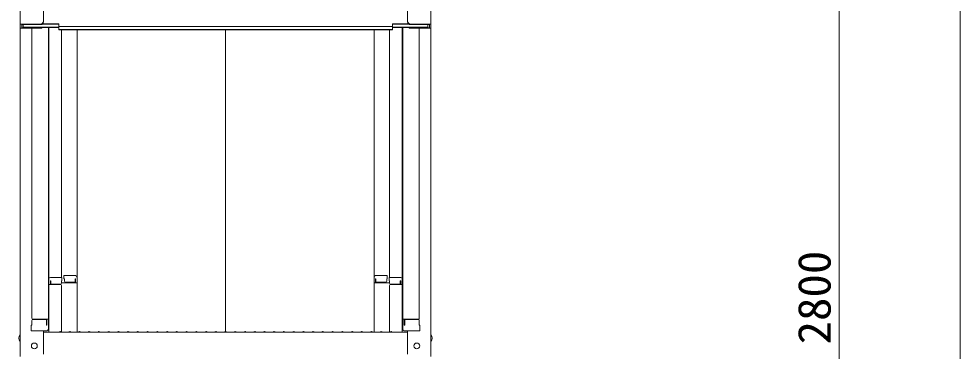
# Model space of a CAD drawing. Units: millimetres, scale not verified. Extents: x -2000 to 2000, y -1385 to 1385.
# Drawn here: x 698.8 to 1182.2, y -134.5 to 36.3 of the extents above; entities that cross this region are included whole.
import ezdxf
from ezdxf.enums import TextEntityAlignment as Align

# ---------------------------------------------------------------- set-up
doc = ezdxf.new("R2010")
doc.units = ezdxf.units.MM
doc.header["$LTSCALE"] = 10
doc.layers.add('0-1_sunpou', color=1, linetype='Continuous', lineweight=9)
doc.layers.add('0-2_0', color=4, linetype='Continuous', lineweight=9)
doc.styles.add('ＭＳ ゴシック', font='')
doc.styles.get('ＭＳ ゴシック').set_extended_font_data('MS Gothic')

msp = doc.modelspace()

# ---------------------------------------------------------------- linework, layer by layer
at = {"layer": '0-1_sunpou'}
for p, q in [((1120.04, 587.28), (1120.04, -802.63)), ((1182.25, 585.03), (1182.25, -1052.62))]:
    msp.add_line(p, q, dxfattribs=at)
at = {"layer": '0-2_0'}
for p, q in [((699.48, 202.24), (699.48, 33.61)), ((910.48, 202.24), (910.48, 33.61)), ((711.48, 34.84), (711.48, 46.85)), ((898.48, 34.84), (898.48, 46.85)), ((709.98, 33.61), (699.48, 33.61)), ((699.48, 33.61), (699.48, 31.44)), ((699.48, 31.44), (699.48, -137.19)), ((709.98, 31.44), (699.48, 31.44)), ((709.98, 33.34), (700.28, 33.34)), ((700.28, 33.34), (700.28, 31.71)), ((709.98, 31.71), (700.28, 31.71)), ((701.08, 33.34), (701.08, 32.09)), ((701.08, 32.09), (719.28, 32.09)), ((705.48, 31.44), (705.48, -117.53)), ((710.52, 31.82), (719.28, 31.82)), ((710.63, 33.49), (719.28, 33.49)), ((711.02, 33.76), (719.28, 33.76)), ((713.98, 31.82), (713.98, -123.15)), ((714.23, -97.41), (714.23, 31.82)), ((719.28, 32.3), (719.28, 33.76)), ((719.28, 32.3), (804.98, 32.3)), ((719.28, 30.63), (719.28, 32.09)), ((719.28, 30.9), (804.98, 30.9)), ((719.28, 30.63), (804.98, 30.63)), ((720.73, 30.63), (720.73, -96.61)), ((728.73, -96.45), (728.73, 30.63)), ((890.68, 32.3), (804.98, 32.3)), ((890.68, 30.9), (804.98, 30.9)), ((804.98, -124.44), (804.98, 30.63)), ((890.68, 30.63), (804.98, 30.63)), ((881.23, -96.45), (881.23, 30.63)), ((889.23, 30.63), (889.23, -96.61)), ((898.93, 33.76), (890.68, 33.76)), ((890.68, 32.3), (890.68, 33.76)), ((899.32, 33.49), (890.68, 33.49)), ((908.88, 32.09), (890.68, 32.09)), ((890.68, 30.63), (890.68, 32.09)), ((899.44, 31.82), (890.68, 31.82)), ((895.73, -97.41), (895.73, 31.82)), ((895.98, 31.82), (895.98, -123.15)), ((899.98, 33.61), (910.48, 33.61)), ((899.98, 33.34), (909.68, 33.34)), ((899.98, 31.71), (909.68, 31.71)), ((899.98, 31.44), (910.48, 31.44)), ((904.48, 31.44), (904.48, -117.53)), ((908.88, 33.34), (908.88, 32.09)), ((909.68, 33.34), (909.68, 31.71)), ((910.48, 33.61), (910.48, 31.44)), ((910.48, 31.44), (910.48, -137.19)), ((720.98, -96.61), (715.03, -96.61)), ((720.98, -96.61), (720.98, -98.29)), ((721.98, -95.65), (727.93, -95.65)), ((728.73, -96.45), (728.73, -124.79)), ((881.23, -96.45), (881.23, -124.79)), ((887.98, -95.65), (882.03, -95.65)), ((887.98, -95.65), (887.98, -97.33)), ((888.98, -96.61), (894.93, -96.61)), ((888.98, -96.61), (888.98, -98.29)), ((713.98, -98.45), (713.98, -103.2)), ((713.98, -98.45), (714.23, -98.45)), ((713.98, -102.73), (713.98, -98.48)), ((713.98, -98.48), (714.23, -98.48)), ((714.23, -97.41), (714.23, -124.79)), ((720.23, -100.29), (714.23, -100.29)), ((715.03, -98.29), (715.03, -100.29)), ((715.23, -98.29), (715.03, -98.29)), ((715.23, -98.29), (715.23, -99.54)), ((720.23, -100.04), (715.73, -100.04)), ((720.73, -98.29), (720.73, -99.54)), ((720.98, -98.29), (720.73, -98.29)), ((728.73, -99.32), (720.73, -99.32)), ((720.73, -124.72), (720.73, -100.79)), ((722.23, -97.33), (722.23, -98.58)), ((722.73, -99.08), (727.23, -99.08)), ((727.73, -97.33), (727.93, -97.33)), ((727.73, -97.33), (727.73, -98.58)), ((727.93, -97.33), (727.93, -99.32)), ((881.23, -99.32), (889.23, -99.32)), ((882.23, -97.33), (882.03, -97.33)), ((882.03, -97.33), (882.03, -99.32)), ((882.23, -97.33), (882.23, -98.58)), ((887.23, -99.08), (882.73, -99.08)), ((887.98, -97.33), (887.73, -97.33)), ((887.73, -97.33), (887.73, -98.58)), ((889.23, -124.72), (889.23, -100.79)), ((889.73, -100.04), (894.23, -100.04)), ((889.73, -100.29), (895.73, -100.29)), ((894.73, -98.29), (894.73, -99.54)), ((894.73, -98.29), (894.93, -98.29)), ((894.93, -98.29), (894.93, -100.29)), ((895.73, -97.41), (895.73, -124.79)), ((895.98, -98.45), (895.73, -98.45)), ((895.98, -98.48), (895.73, -98.48)), ((895.98, -98.45), (895.98, -103.2)), ((895.98, -102.73), (895.98, -98.48)), ((713.98, -102.73), (714.23, -102.73)), ((713.98, -103.2), (714.23, -103.2)), ((895.98, -102.73), (895.73, -102.73)), ((895.98, -103.2), (895.73, -103.2)), ((705.98, -118.03), (713.98, -118.03)), ((705.98, -118.28), (712.48, -118.28)), ((712.98, -121.1), (712.98, -118.78)), ((713.18, -121.1), (713.18, -118.03)), ((903.98, -118.03), (895.98, -118.03)), ((896.78, -121.1), (896.78, -118.03)), ((896.98, -121.1), (896.98, -118.78)), ((903.98, -118.28), (897.48, -118.28)), ((705.48, -121.1), (705.23, -121.19)), ((705.23, -123.95), (705.23, -121.19)), ((705.23, -123.95), (713.18, -123.95)), ((712.98, -123.95), (705.48, -123.95)), ((711.48, -135.96), (711.48, -123.95)), ((711.48, -124.79), (804.98, -124.79)), ((712.98, -121.1), (713.18, -121.1)), ((713.18, -123.95), (712.98, -123.95)), ((719.5, -124.56), (719.15, -124.77)), ((720.45, -124.56), (720.8, -124.77)), ((724.5, -124.56), (724.15, -124.77)), ((725.45, -124.56), (725.8, -124.77)), ((729.5, -124.56), (729.15, -124.77)), ((730.45, -124.56), (730.8, -124.77)), ((734.5, -124.56), (734.15, -124.77)), ((735.45, -124.56), (735.8, -124.77)), ((739.5, -124.56), (739.15, -124.77)), ((740.45, -124.56), (740.8, -124.77)), ((744.5, -124.56), (744.15, -124.77)), ((745.45, -124.56), (745.8, -124.77)), ((749.5, -124.56), (749.15, -124.77)), ((750.45, -124.56), (750.8, -124.77)), ((754.5, -124.56), (754.15, -124.77)), ((755.45, -124.56), (755.8, -124.77)), ((759.5, -124.56), (759.15, -124.77)), ((760.45, -124.56), (760.8, -124.77)), ((764.5, -124.56), (764.15, -124.77)), ((765.45, -124.56), (765.8, -124.77)), ((769.5, -124.56), (769.15, -124.77)), ((770.45, -124.56), (770.8, -124.77)), ((774.5, -124.56), (774.15, -124.77)), ((775.45, -124.56), (775.8, -124.77)), ((779.5, -124.56), (779.15, -124.77)), ((780.45, -124.56), (780.8, -124.77)), ((784.5, -124.56), (784.15, -124.77)), ((785.45, -124.56), (785.8, -124.77)), ((789.5, -124.56), (789.15, -124.77)), ((790.45, -124.56), (790.8, -124.77)), ((794.5, -124.56), (794.15, -124.77)), ((795.45, -124.56), (795.8, -124.77)), ((799.5, -124.56), (799.15, -124.77)), ((800.45, -124.56), (800.8, -124.77)), ((804.5, -124.56), (804.15, -124.77)), ((898.48, -124.79), (804.98, -124.79)), ((805.45, -124.56), (805.8, -124.77)), ((809.5, -124.56), (809.15, -124.77)), ((810.45, -124.56), (810.8, -124.77)), ((814.5, -124.56), (814.15, -124.77)), ((815.45, -124.56), (815.8, -124.77)), ((819.5, -124.56), (819.15, -124.77)), ((820.45, -124.56), (820.8, -124.77)), ((824.5, -124.56), (824.15, -124.77)), ((825.45, -124.56), (825.8, -124.77)), ((829.5, -124.56), (829.15, -124.77)), ((830.45, -124.56), (830.8, -124.77)), ((834.5, -124.56), (834.15, -124.77)), ((835.45, -124.56), (835.8, -124.77)), ((839.5, -124.56), (839.15, -124.77)), ((840.45, -124.56), (840.8, -124.77)), ((844.5, -124.56), (844.15, -124.77)), ((845.45, -124.56), (845.8, -124.77)), ((849.5, -124.56), (849.15, -124.77)), ((850.45, -124.56), (850.8, -124.77)), ((854.5, -124.56), (854.15, -124.77)), ((855.45, -124.56), (855.8, -124.77)), ((859.5, -124.56), (859.15, -124.77)), ((860.45, -124.56), (860.8, -124.77)), ((864.5, -124.56), (864.15, -124.77)), ((865.45, -124.56), (865.8, -124.77)), ((869.5, -124.56), (869.15, -124.77)), ((870.45, -124.56), (870.8, -124.77)), ((874.5, -124.56), (874.15, -124.77)), ((875.45, -124.56), (875.8, -124.77)), ((879.5, -124.56), (879.15, -124.77)), ((880.45, -124.56), (880.8, -124.77)), ((884.5, -124.56), (884.15, -124.77)), ((885.45, -124.56), (885.8, -124.77)), ((889.5, -124.56), (889.15, -124.77)), ((890.45, -124.56), (890.8, -124.77)), ((896.98, -121.1), (896.78, -121.1)), ((904.73, -123.95), (896.78, -123.95)), ((896.78, -123.95), (896.98, -123.95)), ((896.98, -123.95), (904.48, -123.95)), ((898.48, -135.96), (898.48, -123.95)), ((904.48, -121.1), (904.73, -121.19)), ((904.73, -123.95), (904.73, -121.19))]:
    msp.add_line(p, q, dxfattribs=at)
for points in [[(721.98, -95.65), (721.98, -97.33), (722.23, -97.33)], [(888.98, -98.29), (889.23, -98.29), (889.23, -99.54)], [(705.48, -118.78), (705.48, -121.1), (705.48, -118.78)], [(904.48, -121.1), (904.48, -118.78), (904.48, -121.1)]]:
    msp.add_lwpolyline(points, dxfattribs=at)
for centre in [(706.78, -131.79), (903.18, -131.79)]:
    msp.add_circle(centre, 1.5, dxfattribs=at)
for centre, radius, start, end in [((709.98, 35.11), 1.5, 270, 0), ((709.98, 34.84), 1.5, 270, 0), ((899.98, 35.11), 1.5, 180, 270), ((899.98, 34.84), 1.5, 180, 270), ((709.98, 33.21), 1.5, 270, 291.114), ((709.98, 32.94), 1.5, 270, 311.3702), ((899.98, 32.94), 1.5, 228.6298, 270), ((899.98, 33.21), 1.5, 248.886, 270), ((715.03, -97.41), 0.8, 90, 180), ((727.93, -96.45), 0.8, 0, 90), ((882.03, -96.45), 0.8, 90, 180), ((894.93, -97.41), 0.8, 0, 90), ((715.73, -99.54), 0.5, 180, 270), ((720.23, -99.54), 0.5, 270, 0), ((720.23, -100.79), 0.5, 0, 90), ((722.73, -98.58), 0.5, 180, 270), ((727.23, -98.58), 0.5, 270, 0), ((882.73, -98.58), 0.5, 180, 270), ((887.23, -98.58), 0.5, 270, 0), ((889.73, -99.54), 0.5, 180, 270), ((889.73, -100.79), 0.5, 90, 180), ((894.23, -99.54), 0.5, 270, 0), ((705.98, -117.53), 0.5, 180, 270), ((705.98, -118.78), 0.5, 90, 180), ((712.48, -118.78), 0.5, 0, 90), ((897.48, -118.78), 0.5, 90, 180), ((903.98, -117.53), 0.5, 270, 0), ((903.98, -118.78), 0.5, 0, 90), ((713.18, -123.15), 0.8, 270, 0), ((719.08, -124.64), 0.15, 270, 300.0682), ((719.98, -125.39), 0.95, 90, 120.0683), ((719.98, -125.39), 0.95, 59.9318, 90), ((720.88, -124.64), 0.15, 239.9317, 270), ((724.08, -124.64), 0.15, 270, 300.0682), ((724.98, -125.39), 0.95, 90, 120.0683), ((724.98, -125.39), 0.95, 59.9318, 90), ((725.88, -124.64), 0.15, 239.9317, 270), ((729.08, -124.64), 0.15, 270, 300.0682), ((729.98, -125.39), 0.95, 90, 120.0683), ((729.98, -125.39), 0.95, 59.9318, 90), ((730.88, -124.64), 0.15, 239.9317, 270), ((734.08, -124.64), 0.15, 270, 300.0682), ((734.98, -125.39), 0.95, 90, 120.0683), ((734.98, -125.39), 0.95, 59.9318, 90), ((735.88, -124.64), 0.15, 239.9317, 270), ((739.08, -124.64), 0.15, 270, 300.0682), ((739.98, -125.39), 0.95, 90, 120.0683), ((739.98, -125.39), 0.95, 59.9318, 90), ((740.88, -124.64), 0.15, 239.9317, 270), ((744.08, -124.64), 0.15, 270, 300.0682), ((744.98, -125.39), 0.95, 90, 120.0683), ((744.98, -125.39), 0.95, 59.9318, 90), ((745.88, -124.64), 0.15, 239.9317, 270), ((749.08, -124.64), 0.15, 270, 300.0682), ((749.98, -125.39), 0.95, 90, 120.0683), ((749.98, -125.39), 0.95, 59.9318, 90), ((750.88, -124.64), 0.15, 239.9317, 270), ((754.08, -124.64), 0.15, 270, 300.0682), ((754.98, -125.39), 0.95, 90, 120.0683), ((754.98, -125.39), 0.95, 59.9318, 90), ((755.88, -124.64), 0.15, 239.9317, 270), ((759.08, -124.64), 0.15, 270, 300.0682), ((759.98, -125.39), 0.95, 90, 120.0683), ((759.98, -125.39), 0.95, 59.9318, 90), ((760.88, -124.64), 0.15, 239.9317, 270), ((764.08, -124.64), 0.15, 270, 300.0682), ((764.98, -125.39), 0.95, 90, 120.0683), ((764.98, -125.39), 0.95, 59.9318, 90), ((765.88, -124.64), 0.15, 239.9317, 270), ((769.08, -124.64), 0.15, 270, 300.0682), ((769.98, -125.39), 0.95, 90, 120.0683), ((769.98, -125.39), 0.95, 59.9318, 90), ((770.88, -124.64), 0.15, 239.9317, 270), ((774.08, -124.64), 0.15, 270, 300.0682), ((774.98, -125.39), 0.95, 90, 120.0683), ((774.98, -125.39), 0.95, 59.9318, 90), ((775.88, -124.64), 0.15, 239.9317, 270), ((779.08, -124.64), 0.15, 270, 300.0682), ((779.98, -125.39), 0.95, 90, 120.0683), ((779.98, -125.39), 0.95, 59.9318, 90), ((780.88, -124.64), 0.15, 239.9317, 270), ((784.08, -124.64), 0.15, 270, 300.0682), ((784.98, -125.39), 0.95, 90, 120.0683), ((784.98, -125.39), 0.95, 59.9318, 90), ((785.88, -124.64), 0.15, 239.9317, 270), ((789.08, -124.64), 0.15, 270, 300.0682), ((789.98, -125.39), 0.95, 90, 120.0683), ((789.98, -125.39), 0.95, 59.9318, 90), ((790.88, -124.64), 0.15, 239.9317, 270), ((794.08, -124.64), 0.15, 270, 300.0682), ((794.98, -125.39), 0.95, 90, 120.0683), ((794.98, -125.39), 0.95, 59.9318, 90), ((795.88, -124.64), 0.15, 239.9317, 270), ((799.08, -124.64), 0.15, 270, 300.0682), ((799.98, -125.39), 0.95, 90, 120.0683), ((799.98, -125.39), 0.95, 59.9318, 90), ((800.88, -124.64), 0.15, 239.9317, 270), ((804.08, -124.64), 0.15, 270, 300.0682), ((804.98, -125.39), 0.95, 90, 120.0683), ((804.98, -125.39), 0.95, 59.9318, 90), ((805.88, -124.64), 0.15, 239.9317, 270), ((809.08, -124.64), 0.15, 270, 300.0682), ((809.98, -125.39), 0.95, 90, 120.0683), ((809.98, -125.39), 0.95, 59.9318, 90), ((810.88, -124.64), 0.15, 239.9317, 270), ((814.08, -124.64), 0.15, 270, 300.0682), ((814.98, -125.39), 0.95, 90, 120.0683), ((814.98, -125.39), 0.95, 59.9318, 90), ((815.88, -124.64), 0.15, 239.9317, 270), ((819.08, -124.64), 0.15, 270, 300.0682), ((819.98, -125.39), 0.95, 90, 120.0683), ((819.98, -125.39), 0.95, 59.9318, 90), ((820.88, -124.64), 0.15, 239.9317, 270), ((824.08, -124.64), 0.15, 270, 300.0682), ((824.98, -125.39), 0.95, 90, 120.0683), ((824.98, -125.39), 0.95, 59.9318, 90), ((825.88, -124.64), 0.15, 239.9317, 270), ((829.08, -124.64), 0.15, 270, 300.0682), ((829.98, -125.39), 0.95, 90, 120.0683), ((829.98, -125.39), 0.95, 59.9318, 90), ((830.88, -124.64), 0.15, 239.9317, 270), ((834.08, -124.64), 0.15, 270, 300.0682), ((834.98, -125.39), 0.95, 90, 120.0683), ((834.98, -125.39), 0.95, 59.9318, 90), ((835.88, -124.64), 0.15, 239.9317, 270), ((839.08, -124.64), 0.15, 270, 300.0682), ((839.98, -125.39), 0.95, 90, 120.0683), ((839.98, -125.39), 0.95, 59.9318, 90), ((840.88, -124.64), 0.15, 239.9317, 270), ((844.08, -124.64), 0.15, 270, 300.0682), ((844.98, -125.39), 0.95, 90, 120.0683), ((844.98, -125.39), 0.95, 59.9318, 90), ((845.88, -124.64), 0.15, 239.9317, 270), ((849.08, -124.64), 0.15, 270, 300.0682), ((849.98, -125.39), 0.95, 90, 120.0683), ((849.98, -125.39), 0.95, 59.9318, 90), ((850.88, -124.64), 0.15, 239.9317, 270), ((854.08, -124.64), 0.15, 270, 300.0682), ((854.98, -125.39), 0.95, 90, 120.0683), ((854.98, -125.39), 0.95, 59.9318, 90), ((855.88, -124.64), 0.15, 239.9317, 270), ((859.08, -124.64), 0.15, 270, 300.0682), ((859.98, -125.39), 0.95, 90, 120.0683), ((859.98, -125.39), 0.95, 59.9318, 90), ((860.88, -124.64), 0.15, 239.9317, 270), ((864.08, -124.64), 0.15, 270, 300.0682), ((864.98, -125.39), 0.95, 90, 120.0683), ((864.98, -125.39), 0.95, 59.9318, 90), ((865.88, -124.64), 0.15, 239.9317, 270), ((869.08, -124.64), 0.15, 270, 300.0682), ((869.98, -125.39), 0.95, 90, 120.0683), ((869.98, -125.39), 0.95, 59.9318, 90), ((870.88, -124.64), 0.15, 239.9317, 270), ((874.08, -124.64), 0.15, 270, 300.0682), ((874.98, -125.39), 0.95, 90, 120.0683), ((874.98, -125.39), 0.95, 59.9318, 90), ((875.88, -124.64), 0.15, 239.9317, 270), ((879.08, -124.64), 0.15, 270, 300.0682), ((879.98, -125.39), 0.95, 90, 120.0683), ((879.98, -125.39), 0.95, 59.9318, 90), ((880.88, -124.64), 0.15, 239.9317, 270), ((884.08, -124.64), 0.15, 270, 300.0682), ((884.98, -125.39), 0.95, 90, 120.0683), ((884.98, -125.39), 0.95, 59.9318, 90), ((885.88, -124.64), 0.15, 239.9317, 270), ((889.08, -124.64), 0.15, 270, 300.0682), ((889.98, -125.39), 0.95, 90, 120.0683), ((889.98, -125.39), 0.95, 59.9318, 90), ((890.88, -124.64), 0.15, 239.9317, 270), ((896.78, -123.15), 0.8, 180, 270), ((702.18, -127.79), 3.37, 143.5356, 216.4644), ((907.77, -127.79), 3.37, 323.5356, 36.4644)]:
    msp.add_arc(centre, radius, start, end, dxfattribs=at)

# ---------------------------------------------------------------- texts
at = {"layer": '0-1_sunpou', "color": 2, "style": 'ＭＳ ゴシック', "width": 1.05}
msp.add_text('2800', height=16.86, rotation=90, dxfattribs=at).set_placement((1120.78, -131.01), align=Align.BOTTOM_LEFT)

doc.saveas('drawing.dxf')
